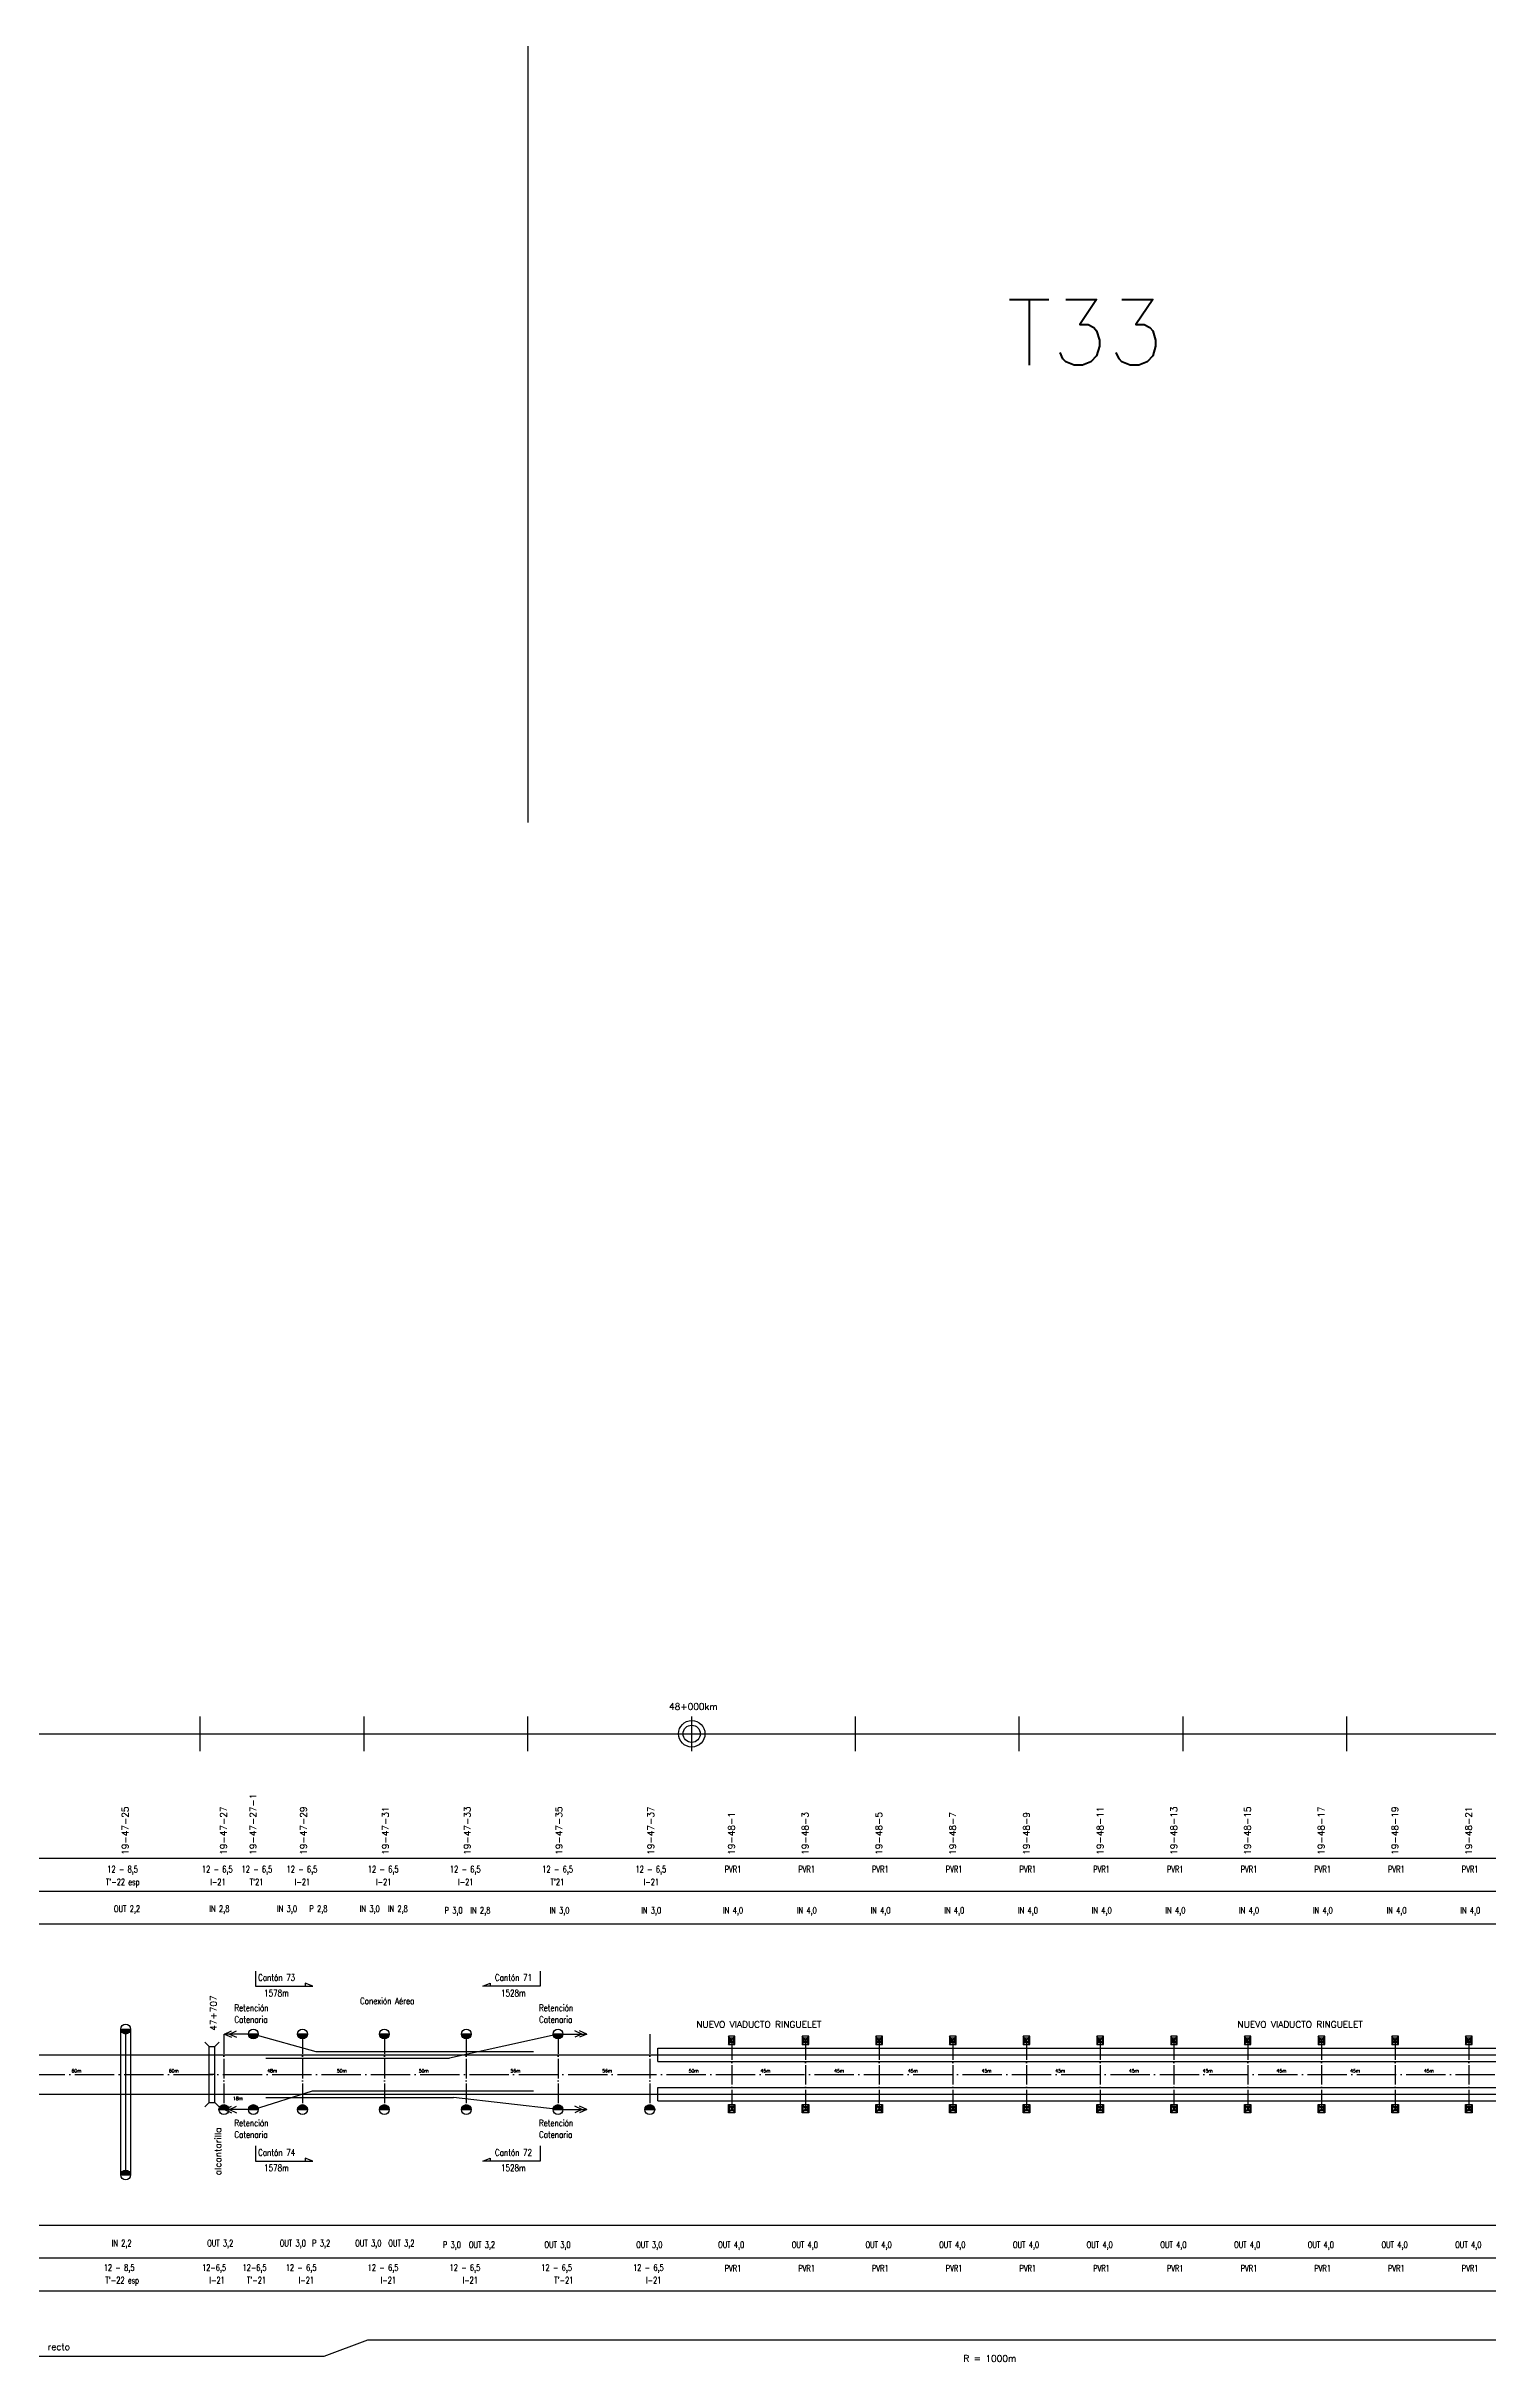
# Model space of a CAD drawing. Header units: millimetres. Extents: x 63 to 27368, y 135 to 1565.
# Drawn here: x 22174 to 23055, y 152 to 1565 of the extents above; entities that cross this region are included whole.
import ezdxf

# ---------------------------------------------------------------- set-up
doc = ezdxf.new("R2010")
doc.units = ezdxf.units.MM
doc.linetypes.add('ACAD_ISO04W100', pattern=[30, 24, -3, 0, -3])
for name, color, linetype in [('catenaria via ascendente', 7, 'Continuous'), ('catenaria vía descendente', 7, 'Continuous'), ('Eje de entrevías', 1, 'Continuous'), ('longitud vano', 7, 'Continuous'), ('Nº de poste', 6, 'Continuous'), ('progresivas', 4, 'Continuous'), ('TEXTOS', 3, 'Continuous')]:
    doc.layers.add(name, color=color, linetype=linetype)
doc.styles.add('STYLE1', font='romans.shx')

# ---------------------------------------------------------------- blocks, each defined once
blk = doc.blocks.new('poste metálico viaducto Ringuelet')
for p, q in [((-2, 2.5), (2, 2.5)), ((-2, -2.5), (-2, 2.5)), ((-2, 2.5), (2, -2.5)), ((2, 2.5), (-2, -2.5)), ((-1.3, 1.3), (1.3, 1.3)), ((-1.3, -1.3), (-1.3, 1.3)), ((1.3, 1.3), (1.3, -1.3)), ((2, 2.5), (2, -2.5)), ((2, -2.5), (-2, -2.5)), ((1.3, -1.3), (-1.3, -1.3))]:
    blk.add_line(p, q)

msp = doc.modelspace()

# ---------------------------------------------------------------- hatches: boundary and pattern name
for points in [[(22225.6, 354.7), (22219.6, 354.7, 1)], [(22297.6, 351.7), (22303.6, 351.7, -1)], [(22327.6, 351.7), (22333.6, 351.7, -1)], [(22377.6, 351.7), (22383.6, 351.7, -1)], [(22427.6, 351.7), (22433.6, 351.7, -1)], [(22483.6, 351.7), (22489.6, 351.7, -1)], [(22285.6, 305.6), (22279.6, 305.6, -1)], [(22303.6, 305.6), (22297.6, 305.6, -1)], [(22333.6, 305.6), (22327.6, 305.6, -1)], [(22383.6, 305.6), (22377.6, 305.6, -1)], [(22433.6, 305.6), (22427.6, 305.6, -1)], [(22489.6, 305.6), (22483.6, 305.6, -1)], [(22545.6, 305.6), (22539.6, 305.6, -1)], [(22225.6, 265.7), (22219.6, 265.7, -1)]]:
    msp.add_hatch(color=256).paths.add_polyline_path(points)

# ---------------------------------------------------------------- linework, layer by layer
for p, q in [((22468.2, 1565.1), (22468.2, 1091.2)), ((22268.2, 524.4), (22268.2, 545.6)), ((22368.2, 524.4), (22368.2, 545.6)), ((22468.2, 524.4), (22468.2, 545.6)), ((22568.2, 524.4), (22568.2, 545.6)), ((22668.2, 524.4), (22668.2, 545.6)), ((22768.2, 524.4), (22768.2, 545.6)), ((22868.2, 524.4), (22868.2, 545.6)), ((22968.2, 524.4), (22968.2, 545.6)), ((68.2, 535), (27368.2, 535)), ((68.2, 459), (27368.2, 459)), ((68.2, 439), (27368.2, 439)), ((68.2, 419), (27368.2, 419)), ((22301.9, 390.1), (22301.9, 381)), ((22336.9, 381), (22332.3, 382.7)), ((22332.3, 382.7), (22332.3, 381)), ((22440.6, 381), (22445.1, 382.7)), ((22445.1, 382.7), (22445.1, 381)), ((22475.6, 390.1), (22475.6, 381)), ((22301.9, 381), (22336.9, 381)), ((22475.6, 381), (22440.6, 381)), ((22219.6, 354.7), (22225.6, 354.7)), ((22219.6, 265.7), (22219.6, 354.7)), ((22225.6, 354.7), (22225.6, 265.7)), ((22225.6, 354.2), (22225.6, 354.3)), ((22283, 351.7), (22287.3, 353.6)), ((22286, 351.7), (22290.3, 353.6)), ((22501.2, 351.7), (22496.8, 353.6)), ((22504.2, 351.7), (22499.8, 353.6)), ((22222.6, 351.7), (22222.6, 265.7)), ((22273.6, 344), (22270.9, 346.8)), ((22273.6, 310), (22273.6, 344)), ((22277.1, 344), (22279.8, 346.8)), ((22277.1, 310), (22277.1, 344)), ((22297.6, 351.7), (22283, 351.7)), ((22283, 351.7), (22287.3, 349.7)), ((22286, 351.7), (22290.3, 349.7)), ((22303.6, 351.7), (22297.6, 351.7)), ((22333.6, 351.7), (22327.6, 351.7)), ((22383.6, 351.7), (22377.6, 351.7)), ((22433.6, 351.7), (22427.6, 351.7)), ((22489.6, 351.7), (22483.6, 351.7)), ((22489.6, 351.7), (22504.2, 351.7)), ((22501.2, 351.7), (22496.8, 349.7)), ((22504.2, 351.7), (22499.8, 349.7)), ((22277.1, 327), (22273.6, 327)), ((22273.6, 310), (22270.9, 307.3)), ((22277.1, 310), (22279.8, 307.3)), ((22279.6, 305.6), (22285.6, 305.6)), ((22283, 305.6), (22287.3, 307.6)), ((22297.6, 305.6), (22283, 305.6)), ((22283, 305.6), (22287.3, 303.7)), ((22286, 305.6), (22290.3, 307.6)), ((22286, 305.6), (22290.3, 303.7)), ((22297.6, 305.6), (22303.6, 305.6)), ((22327.6, 305.6), (22333.6, 305.6)), ((22377.6, 305.6), (22383.6, 305.6)), ((22427.6, 305.6), (22433.6, 305.6)), ((22483.6, 305.6), (22489.6, 305.6)), ((22489.6, 305.6), (22504.2, 305.6)), ((22501.2, 305.6), (22496.8, 307.6)), ((22501.2, 305.6), (22496.8, 303.7)), ((22504.2, 305.6), (22499.8, 307.6)), ((22504.2, 305.6), (22499.8, 303.7)), ((22539.6, 305.6), (22545.6, 305.6)), ((22301.9, 283.4), (22301.9, 274.2)), ((22475.6, 283.4), (22475.6, 274.2)), ((22301.9, 274.2), (22336.9, 274.2)), ((22336.9, 274.2), (22332.3, 275.9)), ((22332.3, 275.9), (22332.3, 274.2)), ((22440.6, 274.2), (22445.1, 275.9)), ((22475.6, 274.2), (22440.6, 274.2)), ((22445.1, 275.9), (22445.1, 274.2)), ((22219.6, 265.7), (22225.6, 265.7)), ((68.2, 235), (27368.2, 235)), ((68.2, 215), (27368.2, 215)), ((68.2, 195), (27368.2, 195)), ((22343.9, 155), (22370.5, 165)), ((22370.5, 165), (23145.2, 165)), ((22074.6, 155), (22343.9, 155))]:
    msp.add_line(p, q)
at = {"linetype": 'ACAD_ISO04W100', "ltscale": 0.5}
for p, q in [((22282.6, 351.7), (22282.6, 308.6)), ((22330.6, 351.7), (22330.6, 308.6)), ((22380.6, 351.7), (22380.6, 308.6)), ((22430.6, 351.7), (22430.6, 308.6)), ((22486.6, 351.7), (22486.6, 308.6)), ((22542.6, 351.7), (22542.6, 308.6)), ((22592.6, 347.9), (22592.6, 306.2)), ((22637.6, 347.9), (22637.6, 306.2)), ((22682.6, 347.9), (22682.6, 306.2)), ((22727.6, 347.9), (22727.6, 306.2)), ((22772.6, 347.9), (22772.6, 306.2)), ((22817.6, 347.9), (22817.6, 306.2)), ((22862.6, 347.9), (22862.6, 306.2)), ((22907.6, 347.9), (22907.6, 306.2)), ((22952.6, 347.9), (22952.6, 306.2)), ((22997.6, 347.9), (22997.6, 306.2)), ((23042.6, 347.9), (23042.6, 306.2))]:
    msp.add_line(p, q, dxfattribs=at)
at = {"color": 4}
for p, q in [((22547.6, 343), (23547, 343)), ((22547.6, 335), (22547.6, 343)), ((22547.6, 335), (23547, 335)), ((22547.6, 311), (22547.6, 319)), ((22547.6, 319), (23547, 319)), ((22547.6, 311), (23547, 311))]:
    msp.add_line(p, q, dxfattribs=at)
for centre, radius in [((22568.2, 535), 8.09), ((22568.2, 535), 5.24), ((22222.6, 354.7), 3), ((22300.6, 351.7), 3), ((22330.6, 351.7), 3), ((22380.6, 351.7), 3), ((22430.6, 351.7), 3), ((22486.6, 351.7), 3), ((22282.6, 305.6), 3), ((22300.6, 305.6), 3), ((22330.6, 305.6), 3), ((22380.6, 305.6), 3), ((22430.6, 305.6), 3), ((22486.6, 305.6), 3), ((22542.6, 305.6), 3), ((22222.6, 265.7), 3)]:
    msp.add_circle(centre, radius)
at = {"layer": 'catenaria via ascendente'}
for p, q in [((22273.6, 344), (22277.1, 344)), ((68.2, 339), (26678.8, 339)), ((68.2, 315), (26678.8, 315)), ((22273.6, 310), (22277.1, 310))]:
    msp.add_line(p, q, dxfattribs=at)
at = {"layer": 'catenaria via ascendente', "color": 6}
for p, q in [((22300.6, 351.7), (22338.7, 341)), ((22338.7, 341), (22471.7, 341)), ((22486.6, 351.7), (22420.4, 337)), ((22308.3, 337), (22420.4, 337)), ((22300.6, 305.6), (22336.8, 317)), ((22308.3, 313), (22422.8, 313)), ((22336.8, 317), (22471.7, 317)), ((22486.6, 305.6), (22422.8, 313))]:
    msp.add_line(p, q, dxfattribs=at)
at = {"layer": 'catenaria vía descendente'}
for p, q in [((17302.1, 315), (26678.8, 315)), ((22273.6, 310), (22277.1, 310))]:
    msp.add_line(p, q, dxfattribs=at)
at = {"layer": 'Eje de entrevías', "linetype": 'ACAD_ISO04W100'}
msp.add_line((68.2, 327), (27368.2, 327), dxfattribs=at)

# ---------------------------------------------------------------- block references
at = {"xscale": -1, "rotation": 180}
for p in [(22592.6, 347.9), (22637.6, 347.9), (22682.6, 347.9), (22727.6, 347.9), (22772.6, 347.9), (22817.6, 347.9), (22862.6, 347.9), (22907.6, 347.9), (22952.6, 347.9), (22997.6, 347.9), (23042.6, 347.9)]:
    msp.add_blockref('poste metálico viaducto Ringuelet', p, dxfattribs=at)
for p in [(22592.6, 306.2), (22637.6, 306.2), (22682.6, 306.2), (22727.6, 306.2), (22772.6, 306.2), (22817.6, 306.2), (22862.6, 306.2), (22907.6, 306.2), (22952.6, 306.2), (22997.6, 306.2), (23042.6, 306.2)]:
    msp.add_blockref('poste metálico viaducto Ringuelet', p)

# ---------------------------------------------------------------- texts
at = {"color": 3, "linetype": 'Continuous', "style": 'STYLE1'}
msp.add_text('T33', height=40, dxfattribs=at).set_placement((22760.5, 1370.5))
at = {"linetype": 'Continuous', "style": 'STYLE1', "width": 0.8}
for s, p in [('Cantón 73', (22303.5, 384.2)), ('Cantón 71', (22448.1, 384.2)), ('Retención', (22289, 365.7)), ('1578m', (22307.2, 374.7)), ('Conexión Aérea', (22365.7, 369.9)), ('1528m', (22451.8, 374.7)), ('Retención', (22475, 365.7)), ('Catenaria', (22289, 358.6)), ('Catenaria', (22475, 358.6)), ('Retención', (22289, 295.4)), ('Retención', (22475, 295.4)), ('Catenaria', (22289, 288.3)), ('Catenaria', (22475, 288.3)), ('Cantón 74', (22303.5, 277.4)), ('1578m', (22307.2, 268)), ('Cantón 72', (22448.1, 277.4)), ('1528m', (22451.8, 268))]:
    msp.add_text(s, height=4, dxfattribs=at).set_placement(p)
at = {"linetype": 'Continuous', "style": 'STYLE1'}
for p in [(22571, 355.6), (22901.4, 355.6)]:
    msp.add_text('NUEVO VIADUCTO RINGUELET', height=4, dxfattribs=at).set_placement(p)
at = {"layer": 'longitud vano', "linetype": 'Continuous', "style": 'STYLE1'}
for s, p in [('60m', (22189.6, 328.3)), ('60m', (22249, 328.3)), ('48m', (22309.1, 328.3)), ('50m', (22351.6, 328.3)), ('50m', (22401.6, 328.3)), ('56m', (22457.6, 328.3)), ('56m', (22513.6, 328.3)), ('50m', (22566.4, 328.3)), ('45m', (22610.2, 328.3)), ('45m', (22655.2, 328.3)), ('45m', (22700.2, 328.3)), ('45m', (22745.2, 328.3)), ('45m', (22790.2, 328.3)), ('45m', (22835.2, 328.3)), ('45m', (22880.2, 328.3)), ('45m', (22925.2, 328.3)), ('45m', (22970.2, 328.3)), ('45m', (23015.2, 328.3)), ('18m', (22288.2, 311.4))]:
    msp.add_text(s, height=2, dxfattribs=at).set_placement(p)
at = {"layer": 'Nº de poste', "linetype": 'Continuous', "style": 'STYLE1'}
for s, p in [('19-47-27-1', (22302.4, 461.1)), ('19-47-25', (22224.4, 461.1)), ('19-47-27', (22284.4, 461.1)), ('19-47-29', (22333.2, 461.1)), ('19-47-31', (22383.2, 461.1)), ('19-47-33', (22433.2, 461.1)), ('19-47-35', (22489.2, 461.1)), ('19-47-37', (22545.2, 461.1)), ('19-48-1', (22594.5, 461.1)), ('19-48-3', (22639.5, 461.1)), ('19-48-5', (22684.5, 461.1)), ('19-48-7', (22729.5, 461.1)), ('19-48-9', (22774.5, 461.1)), ('19-48-11', (22819.5, 461.1)), ('19-48-13', (22864.5, 461.1)), ('19-48-15', (22909.5, 461.1)), ('19-48-17', (22954.5, 461.1)), ('19-48-19', (22999.5, 461.1)), ('19-48-21', (23044.5, 461.1))]:
    msp.add_text(s, height=4, rotation=90, dxfattribs=at).set_placement(p)
at = {"layer": 'progresivas', "linetype": 'Continuous', "style": 'STYLE1'}
msp.add_text('48+000km', height=4, dxfattribs=at).set_placement((22554.4, 549.6))
msp.add_text('47+707', height=4, rotation=90, dxfattribs=at).set_placement((22278.2, 353.7))
at = {"layer": 'TEXTOS', "linetype": 'Continuous', "style": 'STYLE1', "width": 0.7}
for s, p in [('12 - 8,5', (22211.4, 450.3)), ('12 - 6,5', (22269.2, 450.3)), ('12 - 6,5', (22293.4, 450.3)), ('12 - 6,5', (22320.9, 450.3)), ('12 - 6,5', (22370.5, 450.3)), ('12 - 6,5', (22420.6, 450.3)), ('12 - 6,5', (22477, 450.3)), ('12 - 6,5', (22533.9, 450.3)), ('PVR1', (22588.3, 450.3)), ('PVR1', (22633.3, 450.3)), ('PVR1', (22678.3, 450.3)), ('PVR1', (22723.3, 450.3)), ('PVR1', (22768.3, 450.3)), ('PVR1', (22813.3, 450.3)), ('PVR1', (22858.3, 450.3)), ('PVR1', (22903.3, 450.3)), ('PVR1', (22948.3, 450.3)), ('PVR1', (22993.3, 450.3)), ('PVR1', (23038.3, 450.3)), ("T'-22 esp", (22210.6, 442.5)), ('I-21', (22274.3, 442.5)), ("T'21", (22298.4, 442.5)), ('I-21', (22325.9, 442.5)), ('I-21', (22375.5, 442.5)), ('I-21', (22425.6, 442.5)), ("T'21", (22482, 442.5)), ('I-21', (22538.9, 442.5)), ('OUT 2,2', (22215.5, 426.2)), ('IN 2,8', (22273.8, 426.2)), ('IN 3,0', (22315.1, 426.2)), ('P 2,8', (22334.8, 426.2)), ('IN 3,0', (22365.6, 426.2)), ('IN 2,8', (22382.7, 426.2)), ('P 3,0', (22417.3, 425.2)), ('IN 2,8', (22433.1, 425.2)), ('IN 3,0', (22481.4, 425.2)), ('IN 3,0', (22537.4, 425.2)), ('IN 4,0', (22587.4, 425.2)), ('IN 4,0', (22632.4, 425.2)), ('IN 4,0', (22677.4, 425.2)), ('IN 4,0', (22722.4, 425.2)), ('IN 4,0', (22767.4, 425.2)), ('IN 4,0', (22812.4, 425.2)), ('IN 4,0', (22857.4, 425.2)), ('IN 4,0', (22902.4, 425.2)), ('IN 4,0', (22947.4, 425.2)), ('IN 4,0', (22992.4, 425.2)), ('IN 4,0', (23037.4, 425.2)), ('IN 2,2', (22214.1, 222.1)), ('OUT 3,2', (22272.4, 222.1)), ('OUT 3,0', (22316.7, 222.1)), ('P 3,2', (22336.5, 222.1)), ('OUT 3,0', (22362.8, 222.1)), ('OUT 3,2', (22383, 222.1)), ('P 3,0', (22416.3, 221.1)), ('OUT 3,2', (22432.2, 221.1)), ('OUT 3,0', (22478.3, 221.1)), ('OUT 3,0', (22534.3, 221.1)), ('OUT 4,0', (22584.3, 221.1)), ('OUT 4,0', (22629.3, 221.1)), ('OUT 4,0', (22674.3, 221.1)), ('OUT 4,0', (22719.3, 221.1)), ('OUT 4,0', (22764.3, 221.1)), ('OUT 4,0', (22809.3, 221.1)), ('OUT 4,0', (22854.3, 221.1)), ('OUT 4,0', (22899.3, 221.1)), ('OUT 4,0', (22944.3, 221.1)), ('OUT 4,0', (22989.3, 221.1)), ('OUT 4,0', (23034.3, 221.1)), ('12 - 8,5', (22209.3, 207.1)), ("T'-22 esp", (22210.3, 199.4)), ('12-6,5', (22269.3, 207.1)), ('I-21', (22273.8, 199.4)), ('12-6,5', (22294, 207.1)), ("T'-21", (22296.7, 199.4)), ('12 - 6,5', (22320.4, 207.1)), ('I-21', (22328.3, 199.4)), ('12 - 6,5', (22370.4, 207.1)), ('I-21', (22378.3, 199.4)), ('12 - 6,5', (22420.4, 207.1)), ('I-21', (22428.3, 199.4)), ('12 - 6,5', (22476.4, 207.1)), ("T'-21", (22484.3, 199.4)), ('12 - 6,5', (22532.4, 207.1)), ('I-21', (22540.3, 199.4)), ('PVR1', (22588.3, 206.7)), ('PVR1', (22633.3, 206.7)), ('PVR1', (22678.3, 206.7)), ('PVR1', (22723.3, 206.7)), ('PVR1', (22768.3, 206.7)), ('PVR1', (22813.3, 206.7)), ('PVR1', (22858.3, 206.7)), ('PVR1', (22903.3, 206.7)), ('PVR1', (22948.3, 206.7)), ('PVR1', (22993.3, 206.7)), ('PVR1', (23038.3, 206.7))]:
    msp.add_text(s, height=4, dxfattribs=at).set_placement(p)
at = {"layer": 'TEXTOS', "linetype": 'Continuous', "style": 'STYLE1'}
msp.add_text('alcantarilla', height=4, rotation=90, dxfattribs=at).set_placement((22281, 265.5))
for s, p in [('recto', (22175, 158.8)), ('R = 1000m', (22734, 151.7))]:
    msp.add_text(s, height=4, dxfattribs=at).set_placement(p)

doc.saveas('drawing.dxf')
